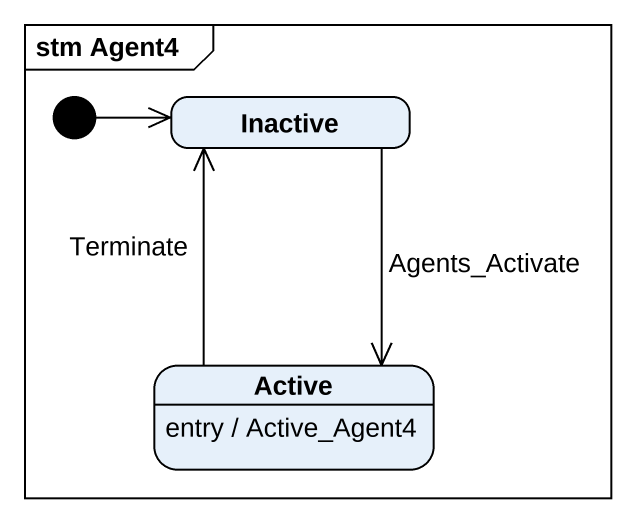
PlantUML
@startuml
mainframe stm Agent4
hide empty description
state Inactive
state Active
Active : entry / Active_Agent4
[*] -right-> Inactive
Inactive --> Active : Agents_Activate
Active -up-> Inactive : Terminate
@enduml
